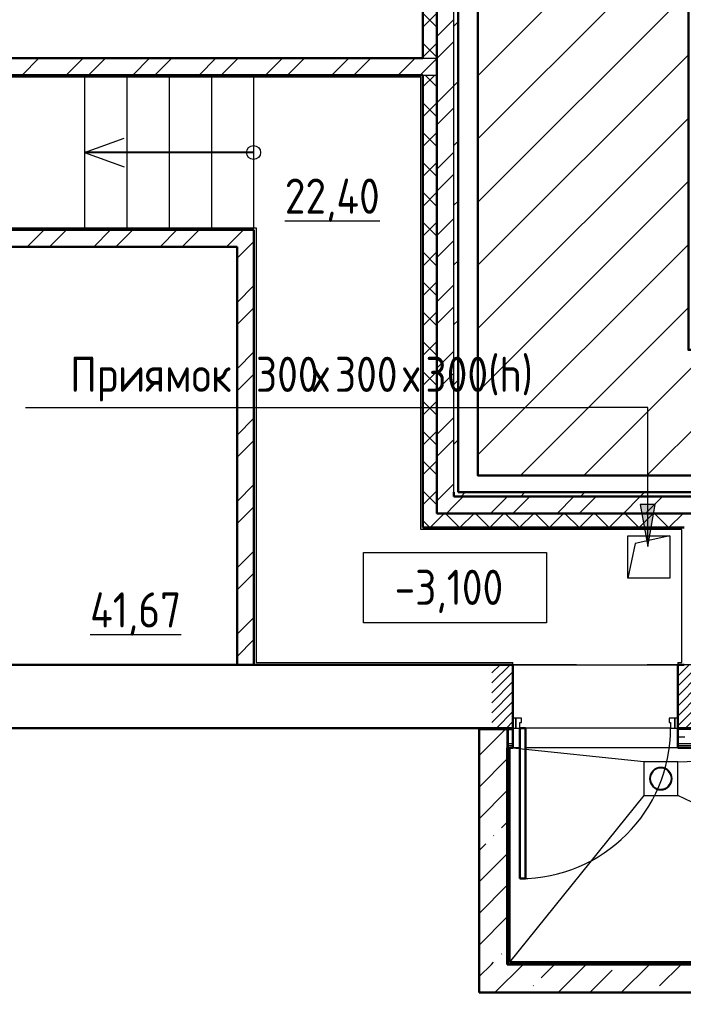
# Model space of a CAD drawing. Header units: millimetres. Extents: x -259809 to 472825, y -397243 to 31861.
# Drawn here: x -188342 to -183625, y -340455 to -333540 of the extents above; entities that cross this region are included whole.
import ezdxf

# ---------------------------------------------------------------- set-up
doc = ezdxf.new("R2010")
doc.units = ezdxf.units.MM
for name, pattern in [('ADSK_Линия сетки', [25, 20, -2.5, 0, -2.5]), ('ADSK_Сверху', [450, 300, -150]), ('ADSK_Штриховая_ш2 п1_5', [4.5, 3, -1.5])]:
    doc.linetypes.add(name, pattern=pattern)
for name, color, linetype, lineweight in [('Аннотация', 252, 'Continuous', 18), ('Двери', 252, 'Continuous', 9), ('Лестницы', 252, 'Continuous', 9), ('Линии', 7, 'Continuous', 9), ('лс', 5, 'Continuous', 30), ('Марки помещений', 252, 'Continuous', 20), ('Оси', 252, 'Continuous', 9), ('Отметки', 252, 'Continuous', 9), ('Перекрытие', 252, 'Continuous', 18), ('Сантехника', 252, 'Continuous', 18), ('Стены внутренние', 252, 'Continuous', 18), ('Стены наружные', 252, 'Continuous', 18), ('Стены штриховка', 7, 'Continuous', 9)]:
    doc.layers.add(name, color=color, linetype=linetype, lineweight=lineweight)
doc.layers.add('Узлы', color=252, linetype='Continuous')
doc.styles.add('GOST Common_2', font='', dxfattribs={"width": 0.9, "height": 250})
doc.styles.get('GOST Common_2').set_extended_font_data('GOST type B')

# ---------------------------------------------------------------- blocks, each defined once
blk = doc.blocks.new('подвал')
at = {"layer": 'Аннотация', "lineweight": 20, "true_color": 0x636466}
blk.add_hatch(color=251, dxfattribs=at).paths.add_polyline_path([(-183879.6, 15401.1), (-183826.7, 15701.1), (-183932.5, 15701.1)])
at = {"layer": 'Двери', "lineweight": 18, "true_color": 0x636466}
h = blk.add_hatch(dxfattribs=at)
h.set_pattern_fill('FP_1', color=251, angle=180, style=0, pattern_type=2)
h.set_pattern_definition([(225, (-184251.95, 14336.906), (35.3553, -35.3553), [])])
h.paths.add_polyline_path([(-183517, 14111.9), (-183517, 14561.9), (-183667, 14561.9), (-183667, 14111.9)])
h.paths.add_polyline_path([(-184987, 14111.9), (-184837, 14111.9), (-184837, 14561.9), (-184987, 14561.9)])
at = {"color": 251, "lineweight": 18, "true_color": 0x636466}
for p, q in [((-184022, 15176.9), (-184022, 15476.9)), ((-184022, 15476.9), (-183722, 15476.9)), ((-183968, 15422.3), (-184022, 15176.9)), ((-183722, 15476.9), (-183968, 15422.3)), ((-183722, 15476.9), (-183722, 15176.9)), ((-183722, 15176.9), (-184022, 15176.9))]:
    blk.add_line(p, q, dxfattribs=at)
at = {"layer": 'Аннотация', "color": 251, "lineweight": 20, "true_color": 0x636466}
for p, q in [((-187879.8, 18201.9), (-187597.9, 18304.5)), ((-187879.8, 18201.9), (-187597.9, 18099.3)), ((-188298.4, 16388.8), (-184298.4, 16388.8)), ((-183879.6, 16388.8), (-184298.4, 16388.8)), ((-183879.6, 15401.1), (-183879.6, 16388.8)), ((-183826.7, 15701.1), (-183932.5, 15701.1)), ((-183932.5, 15701.1), (-183879.6, 15401.1)), ((-183879.6, 15401.1), (-183826.7, 15701.1)), ((-185898, 14860), (-185898, 15360)), ((-185898, 15360), (-184598, 15360)), ((-184598, 15360), (-184598, 14860)), ((-184598, 14860), (-185898, 14860))]:
    blk.add_line(p, q, dxfattribs=at)
blk.add_circle((-186679.8, 18201.9), 50, dxfattribs=at)
at = {"layer": 'Двери', "color": 251, "linetype": 'ADSK_Штриховая_ш2 п1_5', "true_color": 0x636466}
for p, q in [((-184837, 14561.9), (-184987, 14561.9)), ((-184837, 14111.9), (-184837, 14561.9)), ((-183517, 14561.9), (-183667, 14561.9)), ((-183667, 14561.9), (-183667, 14111.9)), ((-184987, 14111.9), (-184837, 14111.9)), ((-183667, 14111.9), (-183517, 14111.9))]:
    blk.add_line(p, q, dxfattribs=at)
at = {"layer": 'Двери', "color": 251, "true_color": 0x636466}
for p, q in [((-184817, 14181.9), (-184837, 14181.9)), ((-184837, 14181.9), (-184837, 14111.9)), ((-184817, 14181.9), (-184817, 14111.9)), ((-184777, 14181.9), (-184817, 14181.9)), ((-184817, 14111.9), (-184817, 14181.9)), ((-184777, 14151.9), (-184777, 14181.9)), ((-183687, 14181.9), (-183727, 14181.9)), ((-183727, 14181.9), (-183727, 14151.9)), ((-183687, 14111.9), (-183687, 14181.9)), ((-183687, 14181.9), (-183687, 14111.9)), ((-183667, 14181.9), (-183687, 14181.9)), ((-183667, 14111.9), (-183667, 14181.9)), ((-184837, 14111.9), (-184817, 14111.9)), ((-184817, 14111.9), (-184787, 14111.9)), ((-184787, 14111.9), (-184787, 14151.9)), ((-184787, 14151.9), (-184777, 14151.9)), ((-183727, 14151.9), (-183717, 14151.9)), ((-183717, 14151.9), (-183717, 14111.9)), ((-183717, 14111.9), (-183687, 14111.9)), ((-183687, 14111.9), (-183667, 14111.9))]:
    blk.add_line(p, q, dxfattribs=at)
at = {"layer": 'Двери', "color": 251, "lineweight": 30, "true_color": 0x636466}
for p, q in [((-184747, 14111.9), (-184787, 14111.9)), ((-184787, 14111.9), (-184787, 13041.9)), ((-184747, 13041.9), (-184747, 14111.9)), ((-184787, 13041.9), (-184747, 13041.9))]:
    blk.add_line(p, q, dxfattribs=at)
at = {"layer": 'Двери', "color": 251, "true_color": 0x636466}
blk.add_arc((-184787, 14111.9), 1070, 270, 0, dxfattribs=at)
at = {"layer": 'Лестницы', "color": 251, "true_color": 0x636466}
for p, q in [((-187877, 17666.9), (-187877, 18736.9)), ((-187577, 17666.9), (-187577, 18736.9)), ((-187577, 17666.9), (-187577, 18736.9)), ((-187277, 17666.9), (-187277, 18736.9)), ((-187277, 17666.9), (-187277, 18736.9)), ((-186977, 17666.9), (-186977, 18736.9)), ((-186977, 17666.9), (-186977, 18736.9)), ((-186677, 17666.9), (-186677, 18736.9)), ((-186677, 17666.9), (-186677, 18736.9))]:
    blk.add_line(p, q, dxfattribs=at)
at = {"layer": 'Линии', "color": 251, "linetype": 'ADSK_Сверху', "ltscale": 100, "true_color": 0x636466}
for p, q in [((-183907, 13871.9), (-184862, 13971.9)), ((-183667, 13871.9), (-181124.5, 13971.9)), ((-183907, 13631.9), (-184862, 12446.9)), ((-181132, 12431.9), (-183667, 13631.9))]:
    blk.add_line(p, q, dxfattribs=at)
at = {"layer": 'Оси', "color": 251, "linetype": 'ADSK_Линия сетки', "ltscale": 100, "true_color": 0x636466}
blk.add_line((-174384.1, 14561.9), (-244527.8, 14561.9), dxfattribs=at)
at = {"layer": 'Перекрытие', "color": 251, "true_color": 0x636466}
for p, q in [((-187877, 17666.9), (-187877, 18736.9)), ((-184837, 14561.9), (-183667, 14561.9)), ((-183907, 13871.9), (-183907, 13631.9)), ((-183667, 13871.9), (-183907, 13871.9)), ((-183667, 13631.9), (-183667, 13871.9)), ((-183907, 13631.9), (-183667, 13631.9))]:
    blk.add_line(p, q, dxfattribs=at)
at = {"layer": 'Сантехника', "color": 251, "true_color": 0x636466}
for p, q in [((-183667, 13871.9), (-183907, 13871.9)), ((-183907, 13871.9), (-183907, 13631.9)), ((-183667, 13631.9), (-183667, 13871.9)), ((-183907, 13631.9), (-183667, 13631.9))]:
    blk.add_line(p, q, dxfattribs=at)
for radius, start, end in [(80, 90, 270), (80, 270, 90), (75, 90, 270), (75, 154.97124, 160.02876), (75, 109.97124, 115.02876), (75, 270, 90), (75, 64.97124, 70.02876), (75, 19.97124, 25.02876), (75, 199.97124, 205.02876), (75, 334.97124, 340.02876), (75, 244.97124, 250.02876), (75, 289.97124, 295.02876)]:
    blk.add_arc((-183787, 13751.9), radius, start, end, dxfattribs=at)
at = {"layer": 'Стены внутренние', "color": 251, "lineweight": 30, "true_color": 0x636466}
for p, q in [((-185477, 19986.9), (-185477, 18871.9)), ((-185477, 18751.9), (-185477, 15536.9)), ((-185477, 15536.9), (-183622, 15536.9))]:
    blk.add_line(p, q, dxfattribs=at)
at = {"layer": 'Стены внутренние', "color": 251, "linetype": 'Continuous', "lineweight": 9, "true_color": 0x636466}
for p, q in [((-185477, 19092.1), (-185377, 19192.1)), ((-185377, 19092), (-185477, 19192)), ((-185477, 18879.9), (-185377, 18979.9)), ((-185377, 18879.9), (-185477, 18979.9)), ((-185477, 18667.8), (-185392.8, 18751.9)), ((-185377, 18667.8), (-185461.1, 18751.9)), ((-185477, 18455.7), (-185377, 18555.7)), ((-185377, 18455.6), (-185477, 18555.6)), ((-185477, 18243.5), (-185377, 18343.5)), ((-185377, 18243.5), (-185477, 18343.5)), ((-185477, 18031.4), (-185377, 18131.4)), ((-185377, 18031.4), (-185477, 18131.4)), ((-185477, 17819.3), (-185377, 17919.3)), ((-185377, 17819.2), (-185477, 17919.2)), ((-185477, 17607.1), (-185377, 17707.1)), ((-185377, 17607.1), (-185477, 17707.1)), ((-185477, 17395), (-185377, 17495)), ((-185377, 17395), (-185477, 17495)), ((-185477, 17182.9), (-185377, 17282.9)), ((-185377, 17182.9), (-185477, 17282.9)), ((-185477, 16970.7), (-185377, 17070.7)), ((-185377, 16970.7), (-185477, 17070.7)), ((-185477, 16758.6), (-185377, 16858.6)), ((-185377, 16758.6), (-185477, 16858.6)), ((-185477, 16546.5), (-185377, 16646.5)), ((-185377, 16546.5), (-185477, 16646.5)), ((-185477, 16334.3), (-185377, 16434.3)), ((-185377, 16334.3), (-185477, 16434.3)), ((-185477, 16122.2), (-185377, 16222.2)), ((-185377, 16122.2), (-185477, 16222.2)), ((-185477, 15910.1), (-185377, 16010.1)), ((-185377, 15910.1), (-185477, 16010.1)), ((-185477, 15697.9), (-185377, 15797.9)), ((-185377, 15697.9), (-185477, 15797.9)), ((-185425.9, 15536.9), (-185325.9, 15636.9)), ((-185215.9, 15536.9), (-185315.9, 15636.9)), ((-185213.7, 15536.9), (-185113.7, 15636.9)), ((-185003.8, 15536.9), (-185103.8, 15636.9)), ((-185001.6, 15536.9), (-184901.6, 15636.9)), ((-184791.7, 15536.9), (-184891.7, 15636.9)), ((-184789.5, 15536.9), (-184689.5, 15636.9)), ((-184579.5, 15536.9), (-184679.5, 15636.9)), ((-184577.3, 15536.9), (-184477.3, 15636.9)), ((-184367.4, 15536.9), (-184467.4, 15636.9)), ((-184365.2, 15536.9), (-184265.2, 15636.9)), ((-184155.3, 15536.9), (-184255.3, 15636.9)), ((-184153.1, 15536.9), (-184053.1, 15636.9)), ((-183943.1, 15536.9), (-184043.1, 15636.9)), ((-183940.9, 15536.9), (-183840.9, 15636.9)), ((-183731, 15536.9), (-183831, 15636.9)), ((-183728.8, 15536.9), (-183628.8, 15636.9)), ((-185428.1, 15536.9), (-185477, 15585.8))]:
    blk.add_line(p, q, dxfattribs=at)
at = {"layer": 'Стены наружные', "color": 251, "lineweight": 30, "true_color": 0x636466}
for p, q in [((-185227, 15786.9), (-185227, 20491.9)), ((-185377, 20086.9), (-185377, 15636.9)), ((-185477, 18871.9), (-190267, 18871.9)), ((-190267, 18751.9), (-185477, 18751.9)), ((-186677, 17651.9), (-189197, 17651.9)), ((-186677, 14561.9), (-186677, 17651.9)), ((-189197, 17531.9), (-186797, 17531.9)), ((-186797, 17531.9), (-186797, 14561.9)), ((-185257, 15756.9), (-185257, 15786.9)), ((-183372, 15786.9), (-185227, 15786.9)), ((-183402, 15756.9), (-185257, 15756.9)), ((-185377, 15636.9), (-183522, 15636.9)), ((-184837, 14561.9), (-200827, 14561.9)), ((-184837, 13971.9), (-184837, 14561.9)), ((-183622, 14561.9), (-183667, 14561.9)), ((-183667, 14561.9), (-183667, 13971.9)), ((-184837, 14111.9), (-200767, 14111.9)), ((-185078, 14111.9), (-185078, 13971.9)), ((-183667, 14111.9), (-183372, 14111.9)), ((-185078, 13971.9), (-185077, 13971.9)), ((-185077, 13971.9), (-185077, 12231.9)), ((-184877, 12431.9), (-184877, 13971.9)), ((-184862, 13971.9), (-184837, 13971.9)), ((-184862, 12446.9), (-184862, 13971.9)), ((-183667, 13971.9), (-183372, 13971.9)), ((-184877, 12431.9), (-181220.7, 12431.9)), ((-182644.2, 12446.9), (-184862, 12446.9)), ((-185077, 12231.9), (-182859.2, 12231.9))]:
    blk.add_line(p, q, dxfattribs=at)
at = {"layer": 'Стены наружные', "color": 251, "linetype": 'Continuous', "lineweight": 9, "true_color": 0x636466}
for p, q in [((-185377, 19027.1), (-185257, 19147.1)), ((-185257, 19099.9), (-185227, 19129.9)), ((-185377, 18870), (-185257, 18990)), ((-188323.8, 18751.9), (-188203.8, 18871.9)), ((-188009.5, 18751.9), (-187889.5, 18871.9)), ((-187852.3, 18751.9), (-187732.3, 18871.9)), ((-187538, 18751.9), (-187418, 18871.9)), ((-187380.9, 18751.9), (-187260.9, 18871.9)), ((-187066.6, 18751.9), (-186946.6, 18871.9)), ((-186909.4, 18751.9), (-186789.4, 18871.9)), ((-186595.1, 18751.9), (-186475.1, 18871.9)), ((-186437.9, 18751.9), (-186317.9, 18871.9)), ((-186123.6, 18751.9), (-186003.6, 18871.9)), ((-185966.5, 18751.9), (-185846.5, 18871.9)), ((-185652.2, 18751.9), (-185532.2, 18871.9)), ((-185495, 18751.9), (-185377, 18870)), ((-185377, 18555.7), (-185257, 18675.7)), ((-185257, 18675.7), (-185227, 18705.7)), ((-185377, 18398.5), (-185257, 18518.5)), ((-185257, 18251.4), (-185227, 18281.4)), ((-185377, 18084.2), (-185257, 18204.2)), ((-185377, 17927), (-185257, 18047)), ((-185257, 17827.1), (-185227, 17857.1)), ((-185377, 17612.7), (-185257, 17732.7)), ((-188286.6, 17531.9), (-188166.6, 17651.9)), ((-188129.4, 17531.9), (-188009.4, 17651.9)), ((-187815.1, 17531.9), (-187695.1, 17651.9)), ((-187657.9, 17531.9), (-187537.9, 17651.9)), ((-187343.6, 17531.9), (-187223.6, 17651.9)), ((-187186.5, 17531.9), (-187066.5, 17651.9)), ((-186797, 17607.1), (-186752.2, 17651.9)), ((-186872.2, 17531.9), (-186797, 17607.1)), ((-186797, 17450), (-186677, 17570)), ((-185377, 17455.6), (-185257, 17575.6)), ((-185257, 17402.9), (-185227, 17432.9)), ((-186797, 17135.7), (-186677, 17255.7)), ((-185377, 17141.3), (-185257, 17261.3)), ((-186797, 16978.5), (-186677, 17098.5)), ((-185377, 16984.1), (-185257, 17104.1)), ((-185257, 16978.6), (-185227, 17008.6)), ((-186797, 16664.2), (-186677, 16784.2)), ((-185377, 16669.8), (-185257, 16789.8)), ((-186797, 16507), (-186677, 16627)), ((-185377, 16512.7), (-185257, 16632.7)), ((-185257, 16554.3), (-185227, 16584.3)), ((-186797, 16192.7), (-186677, 16312.7)), ((-185377, 16198.3), (-185257, 16318.3)), ((-186797, 16035.6), (-186677, 16155.6)), ((-185377, 16041.2), (-185257, 16161.2)), ((-185257, 16130.1), (-185227, 16160.1)), ((-186797, 15721.3), (-186677, 15841.3)), ((-185377, 15726.9), (-185257, 15846.9)), ((-185205.9, 15756.9), (-185175.9, 15786.9)), ((-184781.6, 15756.9), (-184751.6, 15786.9)), ((-184357.3, 15756.9), (-184327.3, 15786.9)), ((-183933.1, 15756.9), (-183903.1, 15786.9)), ((-185257, 15689.7), (-185189.8, 15756.9)), ((-184995.5, 15636.9), (-184875.5, 15756.9)), ((-184838.3, 15636.9), (-184718.3, 15756.9)), ((-184524, 15636.9), (-184404, 15756.9)), ((-184366.8, 15636.9), (-184246.8, 15756.9)), ((-184052.5, 15636.9), (-183932.5, 15756.9)), ((-183895.4, 15636.9), (-183775.4, 15756.9)), ((-186797, 15564.1), (-186677, 15684.1)), ((-185309.8, 15636.9), (-185257, 15689.7)), ((-186797, 15249.8), (-186677, 15369.8)), ((-186797, 15092.7), (-186677, 15212.7)), ((-186797, 14778.3), (-186677, 14898.3)), ((-186797, 14621.2), (-186677, 14741.2)), ((-185077.8, 13915.6), (-184891.6, 14101.9)), ((-183667, 14049.7), (-183617.2, 14049.7)), ((-183667, 13979.5), (-183659.5, 13986.9)), ((-185077.7, 13691.3), (-184877, 13892)), ((-184872, 13874.6), (-184862, 13884.6)), ((-184872, 13717.4), (-184862, 13727.4)), ((-185077.6, 13466.9), (-184877, 13667.5)), ((-184918.3, 13401.7), (-184877, 13443)), ((-184974.4, 13345.5), (-184972, 13347.9)), ((-184872, 13403.1), (-184862, 13413.1)), ((-185077.4, 13242.5), (-185030.5, 13289.4)), ((-185077.3, 13018.1), (-184877, 13218.5)), ((-184872, 13245.9), (-184862, 13255.9)), ((-185077.2, 12793.8), (-184877, 12994)), ((-184872, 12977.3), (-184877, 12968.7)), ((-184872, 12931.6), (-184862, 12941.6)), ((-185077, 12569.4), (-184877, 12769.5)), ((-184872, 12774.5), (-184862, 12784.5)), ((-184918.3, 12503.6), (-184915.9, 12506)), ((-184872, 12460.2), (-184862, 12470.2)), ((-185077, 12345), (-184990, 12431.9)), ((-184990, 12431.9), (-184974.4, 12447.5)), ((-184965.5, 12231.9), (-184765.5, 12431.9)), ((-184738.1, 12436.9), (-184728.1, 12446.9)), ((-184637.7, 12335.3), (-184541, 12431.9)), ((-184516.5, 12231.9), (-184316.5, 12431.9)), ((-184423.8, 12436.9), (-184413.8, 12446.9)), ((-184385.8, 12435.9), (-184386.4, 12436.9)), ((-184292, 12231.9), (-184132.5, 12391.4)), ((-184266.6, 12436.9), (-184256.6, 12446.9)), ((-184067.5, 12231.9), (-183867.5, 12431.9)), ((-184031.5, 12431.9), (-184034.4, 12436.9)), ((-183952.3, 12436.9), (-183942.3, 12446.9)), ((-183795.8, 12279.1), (-183643, 12431.9)), ((-183795.1, 12436.9), (-183785.1, 12446.9)), ((-183776.1, 12436.9), (-183779, 12431.9)), ((-184693.8, 12279.1), (-184691.4, 12281.5))]:
    blk.add_line(p, q, dxfattribs=at)
at = {"layer": 'Стены наружные', "color": 251, "true_color": 0x636466}
for p, q in [((-185492, 18736.9), (-200827, 18736.9)), ((-185492, 15521.9), (-185492, 18736.9)), ((-200827, 17666.9), (-186662, 17666.9)), ((-186662, 17666.9), (-186662, 14576.9)), ((-183637, 15521.9), (-185492, 15521.9)), ((-183637, 14576.9), (-183637, 15521.9)), ((-186662, 14576.9), (-184837, 14576.9)), ((-184837, 14561.9), (-184837, 14576.9)), ((-184837, 14561.9), (-183667, 14561.9)), ((-183667, 14576.9), (-183637, 14576.9)), ((-183667, 14576.9), (-183667, 14561.9)), ((-183717, 14111.9), (-184787, 14111.9)), ((-185078, 14101.9), (-184877, 14101.9)), ((-184787, 13971.9), (-184837, 13971.9)), ((-183667, 13971.9), (-184747, 13971.9))]:
    blk.add_line(p, q, dxfattribs=at)
at = {"layer": 'Стены штриховка', "color": 251, "true_color": 0x636466}
for p, q in [((-185257, 15786.9), (-185257, 20491.9)), ((-185477, 18871.9), (-185377, 18871.9)), ((-185477, 18751.9), (-185377, 18751.9)), ((-184877, 13971.9), (-184877, 14101.9)), ((-184877, 14101.9), (-184837, 14101.9)), ((-184872, 14101.9), (-184872, 12436.9)), ((-183372, 14101.9), (-183667, 14101.9)), ((-184872, 14001.9), (-184837, 14001.9)), ((-184872, 13986.9), (-184837, 13986.9)), ((-184862, 13971.9), (-184872, 13971.9)), ((-183667, 14001.9), (-183372, 14001.9)), ((-183667, 13986.9), (-183372, 13986.9)), ((-184872, 12436.9), (-182654.2, 12436.9))]:
    blk.add_line(p, q, dxfattribs=at)
at = {"layer": 'Узлы', "color": 251, "true_color": 0x636466}
blk.add_line((-186679.8, 18201.9), (-187879.8, 18201.9), dxfattribs=at)
at = {"layer": 'Аннотация', "color": 251, "true_color": 0x636466, "style": 'GOST Common_2', "width": 0.9}
for s, p in [('Приямок', (-187982.8, 16500.4)), (' 300', (-186799.4, 16500.4)), ('300', (-186101.6, 16500.4)), ('300(h)', (-185458.7, 16500.4)), ('х', (-186262.3, 16500.4)), ('х', (-185619.4, 16500.4))]:
    blk.add_text(s, height=250, dxfattribs=at).set_placement(p)
at = {"layer": 'Марки помещений', "color": 251, "true_color": 0x636466, "style": 'GOST Common_2', "width": 0.9}
for s, p in [('%%U22,40', (-186457.9, 17766.7)), ('%%U41,67', (-187840.9, 14826))]:
    blk.add_text(s, height=250, dxfattribs=at).set_placement(p)
at = {"layer": 'Отметки', "color": 251, "true_color": 0x636466, "style": 'GOST Common_2', "width": 0.9}
blk.add_text('-3,100', height=250, dxfattribs=at).set_placement((-185677.8, 14986.7))

msp = doc.modelspace()

# ---------------------------------------------------------------- hatches: boundary and pattern name
at = {"layer": 'лс', "lineweight": 5, "true_color": 0xfecc66}
h = msp.add_hatch(dxfattribs=at)
h.set_pattern_fill('ANSI31', color=31, scale=100)
h.set_pattern_definition([(45, (-16238.84, 5083.86), (-224.5064, 224.5064), [])])
h.paths.add_polyline_path([(-180086.4, -330078.9), (-179454.6, -330078.9), (-179454.6, -328873.1), (-181574.1, -328873.1), (-181574.1, -329950.2), (-185086.6, -329950.2), (-185086.6, -336779.6), (-183225.9, -336779.6), (-183225.9, -337973.1), (-181946.3, -337973.1), (-181946.3, -335887.9), (-183590.8, -335887.9), (-183590.8, -332728.1), (-184066.4, -332728.1), (-184066.4, -332117.2), (-180086.4, -332117.2)])
edge = h.paths.add_edge_path(flags=16)
edge.add_ellipse((-183835, -330466.8), major_axis=(911.9, 0), ratio=0.29514, start_angle=0, end_angle=360)
h.paths.add_polyline_path([(-184323.1, -330739), (-183376.7, -330739), (-183376.7, -330230.4), (-184323.1, -330230.4)], flags=24)

# ---------------------------------------------------------------- linework, layer by layer
at = {"layer": 'лс', "color": 31, "lineweight": 30, "true_color": 0xfecc66}
msp.add_lwpolyline([(-181946.3, -337973.1), (-183225.9, -337973.1), (-183225.9, -336779.6), (-185086.6, -336779.6), (-185086.6, -329950.2), (-181574.1, -329950.2), (-181574.1, -328873.1), (-179454.6, -328873.1), (-179454.6, -330078.9), (-180086.4, -330078.9), (-180086.4, -332117.2), (-184066.4, -332117.2), (-184066.4, -332728.1), (-183590.8, -332728.1), (-183590.8, -335887.9), (-181946.3, -335887.9)], close=True, dxfattribs=at)

# ---------------------------------------------------------------- block references
msp.add_blockref('подвал', (0, -352686.9))

doc.saveas('drawing.dxf')
